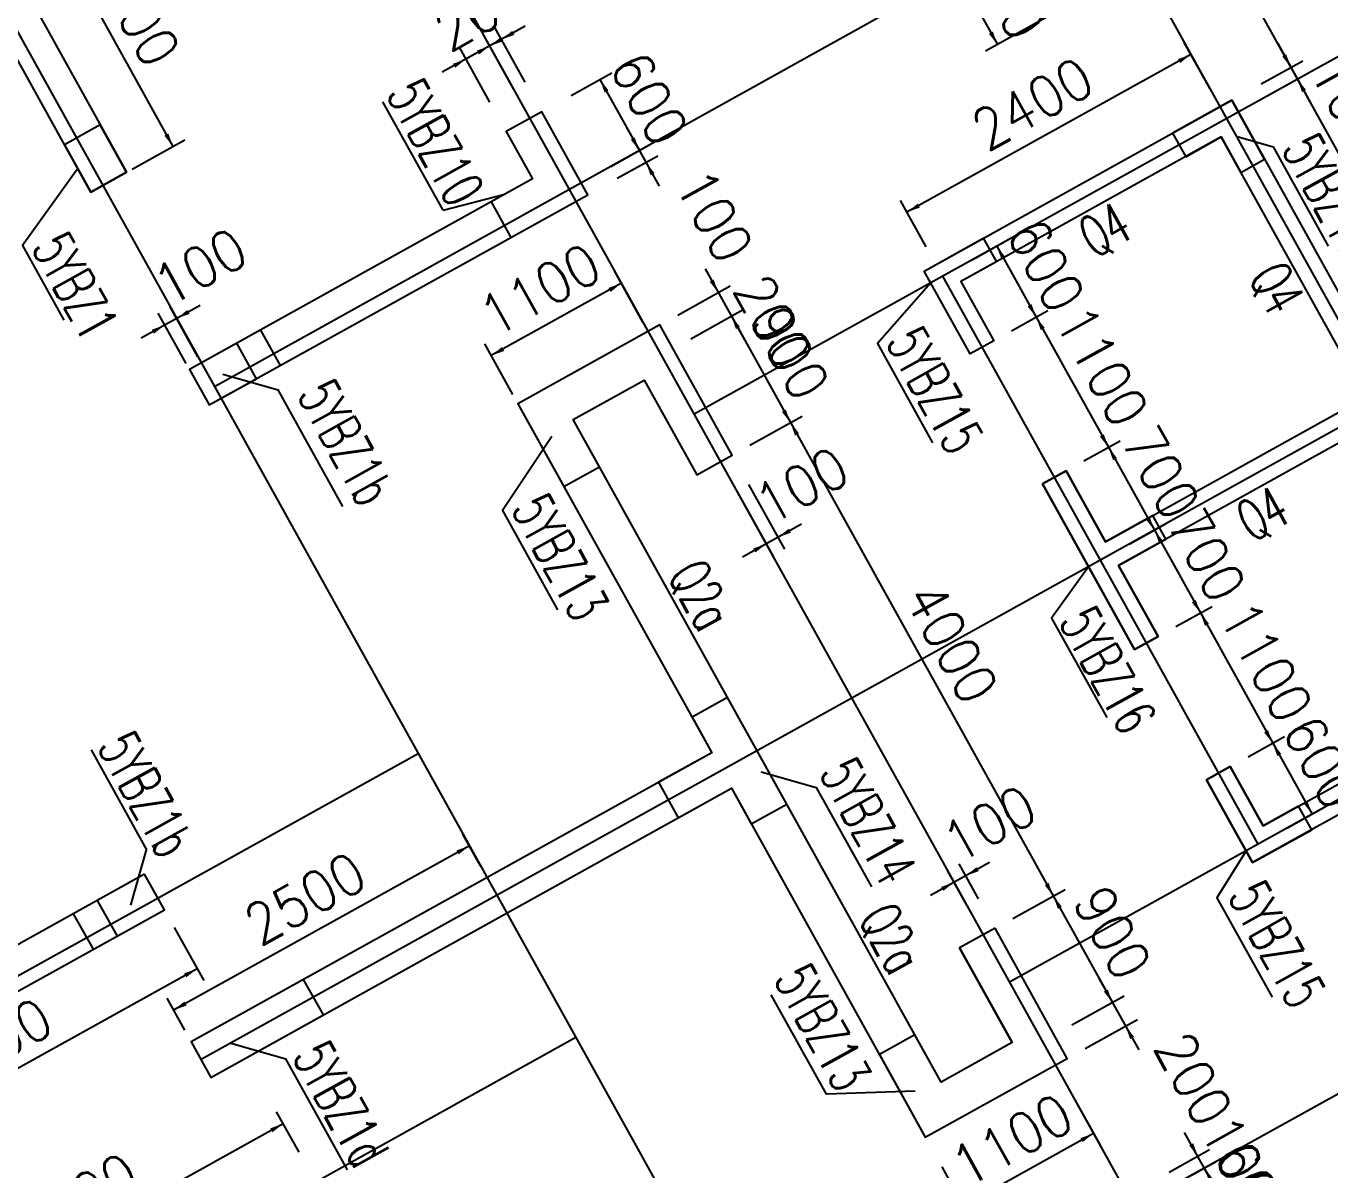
# Model space of a CAD drawing. Extents: x 387171 to 699106, y 11966 to 245688.
# Drawn here: x 500606 to 510241, y 113324 to 121775 of the extents above; entities that cross this region are included whole.
import ezdxf

# ---------------------------------------------------------------- set-up
doc = ezdxf.new("R2010")
doc.units = 0
doc.header["$LTSCALE"] = 100
doc.header["$MEASUREMENT"] = 0
doc.linetypes.add('DASHED', pattern=[19.05, 12.7, -6.35])
for name, color, linetype in [('b边缘构件', 235, 'Continuous'), ('COLU_DASH', 9, 'DASHED'), ('DOTE', 253, 'Continuous'), ('wall-主楼', 2, 'Continuous'), ('Y阴影', 254, 'Continuous'), ('剪力墙身标注', 7, 'Continuous'), ('小尺寸', 4, 'Continuous'), ('边缘构件标注', 1, 'Continuous')]:
    doc.layers.add(name, color=color, linetype=linetype)
doc.styles.get("Standard").update_dxf_attribs({"font": 'standard'})
doc.dimstyles.get("Standard").update_dxf_attribs({"dimtxt": 300, "dimasz": 100, "dimexe": 100, "dimexo": 250, "dimgap": 100, "dimtad": 0, "dimtoh": 1, "dimdec": 0, "dimdsep": 46, "dimcen": 0.09, "dimclrt": 7, "dimadec": 0, "dimazin": 0, "dimtfac": 1, "dimtdec": 4, "dimtofl": 0, "dimtmove": 0, "dimatfit": 3, "dimfxl": 1, "dimtolj": 1, "dimtzin": 0, "dimarcsym": 0})

# ---------------------------------------------------------------- blocks, each defined once
blk = doc.blocks.new('*D1408')
at = {"layer": '小尺寸', "color": 0, "linetype": 'ByBlock', "lineweight": -2}
for p, q in [((507986.1, 122437.3), (507405.6, 122115)), ((507493.1, 122163.5), (507784.4, 121639)), ((508277.4, 121912.7), (507696.9, 121590.4))]:
    blk.add_line(p, q, dxfattribs=at)
for points in [[(507493.1, 122163.5), (507556.2, 122084.2), (507527.1, 122068)], [(507784.4, 121639), (507721.3, 121718.3), (507750.4, 121734.5)]]:
    blk.add_solid(points, dxfattribs=at)
at = {"layer": '小尺寸', "color": 7, "linetype": 'Continuous', "lineweight": -2, "insert": (507857.3, 122022.6), "char_height": 300, "width": 556.667, "attachment_point": 5, "rotation": 299.04537}
blk.add_mtext('600', dxfattribs=at)
blk = doc.blocks.new('*D1601')
at = {"layer": '小尺寸', "color": 0, "linetype": 'ByBlock', "lineweight": -2}
for p, q in [((509855.7, 121645.4), (510098.4, 121208.3)), ((509734.2, 121349.2), (510040.2, 121519.1)), ((509782.8, 121261.7), (510088.7, 121431.7))]:
    blk.add_line(p, q, dxfattribs=at)
for points in [[(509952.8, 121470.5), (509889.7, 121549.9), (509918.8, 121566)], [(510001.3, 121383.1), (510064.4, 121303.8), (510035.3, 121287.6)]]:
    blk.add_solid(points, dxfattribs=at)
at = {"layer": '小尺寸', "color": 7, "linetype": 'Continuous', "lineweight": -2, "insert": (510384.1, 121208.7), "char_height": 300, "width": 476.667, "attachment_point": 5, "rotation": 299.04537}
blk.add_mtext('100', dxfattribs=at)
blk = doc.blocks.new('*D2103')
at = {"layer": '小尺寸', "color": 0, "linetype": 'ByBlock', "lineweight": -2}
for p, q in [((509355.4, 121310.4), (509165.2, 121652.8)), ((509213.8, 121565.4), (507115.6, 120400.2)), ((507257.2, 120145.2), (507067.1, 120487.6))]:
    blk.add_line(p, q, dxfattribs=at)
for points in [[(509213.8, 121565.4), (509134.4, 121502.3), (509118.3, 121531.4)], [(507115.6, 120400.2), (507195, 120463.3), (507211.1, 120434.2)]]:
    blk.add_solid(points, dxfattribs=at)
at = {"layer": '小尺寸', "color": 7, "linetype": 'Continuous', "lineweight": -2, "insert": (508043.3, 121201.3), "char_height": 300, "width": 785, "attachment_point": 5, "rotation": 29.04537}
blk.add_mtext('2400', dxfattribs=at)
blk = doc.blocks.new('*D1832')
at = {"layer": '小尺寸', "color": 0, "linetype": 'ByBlock', "lineweight": -2}
for p, q in [((507597.2, 120048), (507866.5, 120197.6)), ((507779.1, 120149), (508070.4, 119624.5)), ((507888.5, 119523.4), (508157.8, 119673))]:
    blk.add_line(p, q, dxfattribs=at)
for points in [[(507779.1, 120149), (507842.2, 120069.7), (507813.1, 120053.5)], [(508070.4, 119624.5), (508007.3, 119703.8), (508036.4, 119720)]]:
    blk.add_solid(points, dxfattribs=at)
at = {"layer": '小尺寸', "color": 7, "linetype": 'Continuous', "lineweight": -2, "insert": (508143.3, 120008.1), "char_height": 300, "width": 556.667, "attachment_point": 5, "rotation": 299.04537}
blk.add_mtext('600', dxfattribs=at)
blk = doc.blocks.new('*D2597')
at = {"layer": '小尺寸', "color": 0, "linetype": 'ByBlock', "lineweight": -2}
for p, q in [((507888.5, 119523.4), (508157.8, 119673)), ((508070.4, 119624.5), (508604.4, 118662.9)), ((508422.5, 118561.9), (508691.8, 118711.4))]:
    blk.add_line(p, q, dxfattribs=at)
for points in [[(508070.4, 119624.5), (508133.5, 119545.1), (508104.4, 119529)], [(508604.4, 118662.9), (508541.3, 118742.2), (508570.4, 118758.4)]]:
    blk.add_solid(points, dxfattribs=at)
at = {"layer": '小尺寸', "color": 7, "linetype": 'Continuous', "lineweight": -2, "insert": (508556, 119265.1), "char_height": 300, "width": 685, "attachment_point": 5, "rotation": 299.04537}
blk.add_mtext('1100', dxfattribs=at)
blk = doc.blocks.new('*D2349')
at = {"layer": '小尺寸', "color": 0, "linetype": 'ByBlock', "lineweight": -2}
for p, q in [((508422.5, 118561.9), (508691.8, 118711.4)), ((508604.4, 118662.9), (508944.3, 118050.9)), ((508762.4, 117949.8), (509031.7, 118099.4))]:
    blk.add_line(p, q, dxfattribs=at)
for points in [[(508604.4, 118662.9), (508667.5, 118583.5), (508638.4, 118567.4)], [(508944.3, 118050.9), (508881.2, 118130.2), (508910.3, 118146.4)]]:
    blk.add_solid(points, dxfattribs=at)
at = {"layer": '小尺寸', "color": 7, "linetype": 'Continuous', "lineweight": -2, "insert": (508992.9, 118478.2), "char_height": 300, "width": 566.667, "attachment_point": 5, "rotation": 299.04537}
blk.add_mtext('700', dxfattribs=at)
blk = doc.blocks.new('*D3107')
at = {"layer": '小尺寸', "color": 0, "linetype": 'ByBlock', "lineweight": -2}
for p, q in [((508762.4, 117949.8), (509031.7, 118099.4)), ((508944.3, 118050.9), (509284.2, 117438.8)), ((509102.3, 117337.8), (509371.6, 117487.4))]:
    blk.add_line(p, q, dxfattribs=at)
for points in [[(508944.3, 118050.9), (509007.4, 117971.5), (508978.3, 117955.3)], [(509284.2, 117438.8), (509221.1, 117518.2), (509250.2, 117534.3)]]:
    blk.add_solid(points, dxfattribs=at)
at = {"layer": '小尺寸', "color": 7, "linetype": 'Continuous', "lineweight": -2, "insert": (509332.8, 117866.2), "char_height": 300, "width": 566.667, "attachment_point": 5, "rotation": 299.04537}
blk.add_mtext('700', dxfattribs=at)
blk = doc.blocks.new('*D2872')
at = {"layer": '小尺寸', "color": 0, "linetype": 'ByBlock', "lineweight": -2}
for p, q in [((509102.3, 117337.8), (509371.6, 117487.4)), ((509284.2, 117438.8), (509818.2, 116477.2)), ((509636.3, 116376.2), (509905.6, 116525.8))]:
    blk.add_line(p, q, dxfattribs=at)
for points in [[(509284.2, 117438.8), (509347.3, 117359.5), (509318.2, 117343.3)], [(509818.2, 116477.2), (509755.1, 116556.6), (509784.2, 116572.7)]]:
    blk.add_solid(points, dxfattribs=at)
at = {"layer": '小尺寸', "color": 7, "linetype": 'Continuous', "lineweight": -2, "insert": (509769.8, 117079.4), "char_height": 300, "width": 685, "attachment_point": 5, "rotation": 299.04537}
blk.add_mtext('1100', dxfattribs=at)
blk = doc.blocks.new('*D3036')
at = {"layer": '小尺寸', "color": 0, "linetype": 'ByBlock', "lineweight": -2}
for p, q in [((509636.3, 116376.2), (509905.6, 116525.8)), ((509818.2, 116477.2), (510109.5, 115952.7)), ((509927.6, 115851.6), (510196.9, 116001.2))]:
    blk.add_line(p, q, dxfattribs=at)
for points in [[(509818.2, 116477.2), (509881.3, 116397.9), (509852.2, 116381.7)], [(510109.5, 115952.7), (510046.4, 116032), (510075.5, 116048.2)]]:
    blk.add_solid(points, dxfattribs=at)
at = {"layer": '小尺寸', "color": 7, "linetype": 'Continuous', "lineweight": -2, "insert": (510182.4, 116336.3), "char_height": 300, "width": 556.667, "attachment_point": 5, "rotation": 299.04537}
blk.add_mtext('600', dxfattribs=at)
blk = doc.blocks.new('*D2365')
at = {"layer": '小尺寸', "color": 0, "linetype": 'ByBlock', "lineweight": -2}
for p, q in [((500371.2, 122555.1), (500759.3, 122770.6)), ((500671.8, 122722), (501691.4, 120886.1)), ((501390.8, 120719.2), (501778.8, 120934.7))]:
    blk.add_line(p, q, dxfattribs=at)
for points in [[(500671.8, 122722), (500734.9, 122642.7), (500705.8, 122626.5)], [(501691.4, 120886.1), (501628.3, 120965.5), (501657.4, 120981.6)]]:
    blk.add_solid(points, dxfattribs=at)
at = {"layer": '小尺寸', "color": 7, "linetype": 'Continuous', "lineweight": -2, "insert": (501400.2, 121925.4), "char_height": 300, "width": 775, "attachment_point": 5, "rotation": 299.04537}
blk.add_mtext('2100', dxfattribs=at)
blk = doc.blocks.new('*D4414')
at = {"layer": '小尺寸', "color": 0, "linetype": 'ByBlock', "lineweight": -2}
for p, q in [((504634.9, 121262.7), (504934.2, 121428.9)), ((504846.8, 121380.4), (505138.2, 120855.7)), ((504926.2, 120738), (505225.6, 120904.3))]:
    blk.add_line(p, q, dxfattribs=at)
for points in [[(504846.8, 121380.4), (504909.9, 121301), (504880.8, 121284.9)], [(505138.2, 120855.7), (505075.1, 120935.1), (505104.2, 120951.2)]]:
    blk.add_solid(points, dxfattribs=at)
at = {"layer": '小尺寸', "color": 7, "linetype": 'Continuous', "lineweight": -2, "insert": (505211, 121239.4), "char_height": 300, "width": 556.667, "attachment_point": 5, "rotation": 299.04537}
blk.add_mtext('600', dxfattribs=at)
blk = doc.blocks.new('*D662')
at = {"layer": '小尺寸', "color": 0, "linetype": 'ByBlock', "lineweight": -2}
for p, q in [((505041.1, 121030.6), (505283.8, 120593.4)), ((504926.2, 120738), (505225.6, 120904.3)), ((504974.8, 120650.6), (505274.1, 120816.8))]:
    blk.add_line(p, q, dxfattribs=at)
for points in [[(505138.2, 120855.7), (505075.1, 120935.1), (505104.2, 120951.2)], [(505186.7, 120768.3), (505249.8, 120688.9), (505220.7, 120672.8)]]:
    blk.add_solid(points, dxfattribs=at)
at = {"layer": '小尺寸', "color": 7, "linetype": 'Continuous', "lineweight": -2, "insert": (505691.8, 120373.6), "char_height": 300, "width": 476.667, "attachment_point": 5, "rotation": 299.04537}
blk.add_mtext('100', dxfattribs=at)
blk = doc.blocks.new('*D839')
at = {"layer": '小尺寸', "color": 0, "linetype": 'ByBlock', "lineweight": -2}
for p, q in [((504294, 121773.6), (503856.8, 121530.8)), ((504207.5, 121311.3), (503983.1, 121715.3)), ((504294.9, 121359.9), (504070.6, 121763.9))]:
    blk.add_line(p, q, dxfattribs=at)
for points in [[(504119.1, 121676.5), (504198.5, 121739.6), (504214.6, 121710.5)], [(504031.7, 121627.9), (503952.4, 121564.8), (503936.2, 121593.9)]]:
    blk.add_solid(points, dxfattribs=at)
at = {"layer": '小尺寸', "color": 7, "linetype": 'Continuous', "lineweight": -2, "insert": (504513.8, 122181.6), "char_height": 300, "width": 476.667, "attachment_point": 5, "rotation": 29.04537}
blk.add_mtext('100', dxfattribs=at)
blk = doc.blocks.new('*D597')
at = {"layer": '小尺寸', "color": 0, "linetype": 'ByBlock', "lineweight": -2}
for p, q in [((504206.5, 121725), (503682, 121433.7)), ((504207.5, 121311.3), (503983.1, 121715.3)), ((504032.7, 121214.2), (503808.3, 121618.2))]:
    blk.add_line(p, q, dxfattribs=at)
for points in [[(504031.7, 121627.9), (504111, 121691), (504127.2, 121661.9)], [(503856.8, 121530.8), (503777.5, 121467.7), (503761.3, 121496.8)]]:
    blk.add_solid(points, dxfattribs=at)
at = {"layer": '小尺寸', "color": 7, "linetype": 'Continuous', "lineweight": -2, "insert": (503967.4, 121878.2), "char_height": 300, "width": 566.667, "attachment_point": 5, "rotation": 29.04537}
blk.add_mtext('200', dxfattribs=at)
blk = doc.blocks.new('*D1356')
at = {"layer": '小尺寸', "color": 0, "linetype": 'ByBlock', "lineweight": -2}
for p, q in [((501893.1, 119711.6), (501456, 119468.9)), ((501876.2, 119330.2), (501669.7, 119702)), ((501788.8, 119281.6), (501582.3, 119653.4))]:
    blk.add_line(p, q, dxfattribs=at)
for points in [[(501718.2, 119614.5), (501797.6, 119677.6), (501813.7, 119648.5)], [(501630.8, 119566), (501551.5, 119502.9), (501535.3, 119532)]]:
    blk.add_solid(points, dxfattribs=at)
at = {"layer": '小尺寸', "color": 7, "linetype": 'Continuous', "lineweight": -2, "insert": (501892.6, 119997.4), "char_height": 300, "width": 476.667, "attachment_point": 5, "rotation": 29.04537}
blk.add_mtext('100', dxfattribs=at)
blk = doc.blocks.new('*D1096')
at = {"layer": '小尺寸', "color": 0, "linetype": 'ByBlock', "lineweight": -2}
for p, q in [((505623.7, 119981.5), (505915, 119456.9)), ((505421.4, 119640.4), (505808.2, 119855.2)), ((505518.5, 119465.5), (505905.3, 119680.3))]:
    blk.add_line(p, q, dxfattribs=at)
for points in [[(505720.8, 119806.6), (505657.7, 119886), (505686.8, 119902.1)], [(505817.9, 119631.8), (505881, 119552.4), (505851.9, 119536.3)]]:
    blk.add_solid(points, dxfattribs=at)
at = {"layer": '小尺寸', "color": 7, "linetype": 'Continuous', "lineweight": -2, "insert": (506124.5, 119594.6), "char_height": 300, "width": 566.667, "attachment_point": 5, "rotation": 299.04537}
blk.add_mtext('200', dxfattribs=at)
blk = doc.blocks.new('*D1875')
at = {"layer": '小尺寸', "color": 0, "linetype": 'ByBlock', "lineweight": -2}
for p, q in [((505518.5, 119465.5), (505905.3, 119680.3)), ((505817.9, 119631.8), (506254.8, 118845)), ((505955.5, 118678.7), (506342.2, 118893.5))]:
    blk.add_line(p, q, dxfattribs=at)
for points in [[(505817.9, 119631.8), (505881, 119552.4), (505851.9, 119536.3)], [(506254.8, 118845), (506191.7, 118924.3), (506220.8, 118940.5)]]:
    blk.add_solid(points, dxfattribs=at)
at = {"layer": '小尺寸', "color": 7, "linetype": 'Continuous', "lineweight": -2, "insert": (506254.9, 119359.8), "char_height": 300, "width": 556.667, "attachment_point": 5, "rotation": 299.04537}
blk.add_mtext('900', dxfattribs=at)
blk = doc.blocks.new('*D1617')
at = {"layer": '小尺寸', "color": 0, "linetype": 'ByBlock', "lineweight": -2}
for p, q in [((505955.5, 118678.7), (506342.2, 118893.5)), ((506254.8, 118845), (508196.8, 115348)), ((507897.5, 115181.8), (508284.2, 115396.6))]:
    blk.add_line(p, q, dxfattribs=at)
for points in [[(506254.8, 118845), (506317.9, 118765.6), (506288.8, 118749.5)], [(508196.8, 115348), (508133.7, 115427.4), (508162.8, 115443.5)]]:
    blk.add_solid(points, dxfattribs=at)
at = {"layer": '小尺寸', "color": 7, "linetype": 'Continuous', "lineweight": -2, "insert": (507444.4, 117217.9), "char_height": 300, "width": 790, "attachment_point": 5, "rotation": 299.04537}
blk.add_mtext('4000', dxfattribs=at)
blk = doc.blocks.new('*D2369')
at = {"layer": '小尺寸', "color": 0, "linetype": 'ByBlock', "lineweight": -2}
for p, q in [((507897.5, 115181.8), (508284.2, 115396.6)), ((508196.8, 115348), (508633.8, 114561.2)), ((508334.4, 114395), (508721.2, 114609.8))]:
    blk.add_line(p, q, dxfattribs=at)
for points in [[(508196.8, 115348), (508259.9, 115268.7), (508230.8, 115252.5)], [(508633.8, 114561.2), (508570.7, 114640.6), (508599.8, 114656.7)]]:
    blk.add_solid(points, dxfattribs=at)
at = {"layer": '小尺寸', "color": 7, "linetype": 'Continuous', "lineweight": -2, "insert": (508633.9, 115076), "char_height": 300, "width": 556.667, "attachment_point": 5, "rotation": 299.04537}
blk.add_mtext('900', dxfattribs=at)
blk = doc.blocks.new('*D2119')
at = {"layer": '小尺寸', "color": 0, "linetype": 'ByBlock', "lineweight": -2}
for p, q in [((508536.7, 114736.1), (508828, 114211.5)), ((508334.4, 114395), (508721.2, 114609.8)), ((508431.5, 114220.1), (508818.3, 114434.9))]:
    blk.add_line(p, q, dxfattribs=at)
for points in [[(508633.8, 114561.2), (508570.7, 114640.6), (508599.8, 114656.7)], [(508730.9, 114386.4), (508794, 114307), (508764.9, 114290.9)]]:
    blk.add_solid(points, dxfattribs=at)
at = {"layer": '小尺寸', "color": 7, "linetype": 'Continuous', "lineweight": -2, "insert": (509233.6, 113996.1), "char_height": 300, "width": 566.667, "attachment_point": 5, "rotation": 299.04537}
blk.add_mtext('200', dxfattribs=at)
blk = doc.blocks.new('*D2302')
at = {"layer": '小尺寸', "color": 0, "linetype": 'ByBlock', "lineweight": -2}
for p, q in [((505858.3, 118338.8), (506123.4, 117861.5)), ((505945.7, 118387.4), (506210.8, 117910.1)), ((506337.1, 118094.6), (505900, 117851.8))]:
    blk.add_line(p, q, dxfattribs=at)
for points in [[(506162.2, 117997.5), (506241.6, 118060.6), (506257.7, 118031.5)], [(506074.8, 117948.9), (505995.5, 117885.8), (505979.3, 117914.9)]]:
    blk.add_solid(points, dxfattribs=at)
at = {"layer": '小尺寸', "color": 7, "linetype": 'Continuous', "lineweight": -2, "insert": (506336.6, 118380.3), "char_height": 300, "width": 476.667, "attachment_point": 5, "rotation": 29.04537}
blk.add_mtext('100', dxfattribs=at)
blk = doc.blocks.new('*D3209')
at = {"layer": '小尺寸', "color": 0, "linetype": 'ByBlock', "lineweight": -2}
for p, q in [((507725.7, 115594.1), (507288.6, 115351.4)), ((507557.5, 115279), (507414.9, 115535.9)), ((507645, 115327.5), (507502.3, 115584.4))]:
    blk.add_line(p, q, dxfattribs=at)
for points in [[(507550.9, 115497), (507630.2, 115560.1), (507646.4, 115531)], [(507463.4, 115448.5), (507384.1, 115385.3), (507367.9, 115414.5)]]:
    blk.add_solid(points, dxfattribs=at)
at = {"layer": '小尺寸', "color": 7, "linetype": 'Continuous', "lineweight": -2, "insert": (507725.3, 115879.8), "char_height": 300, "width": 476.667, "attachment_point": 5, "rotation": 29.04537}
blk.add_mtext('100', dxfattribs=at)
blk = doc.blocks.new('*D2823')
at = {"layer": '小尺寸', "color": 0, "linetype": 'ByBlock', "lineweight": -2}
for p, q in [((501700.7, 115114.8), (501918.5, 114722.6)), ((501869.9, 114810), (499072.4, 113256.4)), ((498903.1, 113561.2), (499120.9, 113169))]:
    blk.add_line(p, q, dxfattribs=at)
for points in [[(501869.9, 114810), (501790.6, 114746.9), (501774.4, 114776)], [(499072.4, 113256.4), (499151.7, 113319.5), (499167.9, 113290.4)]]:
    blk.add_solid(points, dxfattribs=at)
at = {"layer": '小尺寸', "color": 7, "linetype": 'Continuous', "lineweight": -2, "insert": (500349.8, 114251.7), "char_height": 300, "width": 780, "attachment_point": 5, "rotation": 29.04537}
blk.add_mtext('3200', dxfattribs=at)
blk = doc.blocks.new('*D3309')
at = {"layer": '小尺寸', "color": 0, "linetype": 'ByBlock', "lineweight": -2}
for p, q in [((502623.1, 113453.8), (502457.4, 113752.2)), ((502505.9, 113664.8), (499708.4, 112111.2)), ((499825.6, 111900.1), (499659.8, 112198.6))]:
    blk.add_line(p, q, dxfattribs=at)
for points in [[(502505.9, 113664.8), (502426.6, 113601.7), (502410.4, 113630.8)], [(499708.4, 112111.2), (499787.7, 112174.3), (499803.9, 112145.2)]]:
    blk.add_solid(points, dxfattribs=at)
at = {"layer": '小尺寸', "color": 7, "linetype": 'Continuous', "lineweight": -2, "insert": (500985.8, 113106.6), "char_height": 300, "width": 780, "attachment_point": 5, "rotation": 29.04537}
blk.add_mtext('3200', dxfattribs=at)
blk = doc.blocks.new('*D3545')
at = {"layer": '小尺寸', "color": 0, "linetype": 'ByBlock', "lineweight": -2}
for p, q in [((509101.6, 113219.6), (509400.9, 113385.8)), ((509604.9, 112812.6), (509313.5, 113337.3)), ((509392.9, 112694.9), (509692.3, 112861.2))]:
    blk.add_line(p, q, dxfattribs=at)
for points in [[(509313.5, 113337.3), (509376.6, 113257.9), (509347.5, 113241.8)], [(509604.9, 112812.6), (509541.7, 112892), (509570.9, 112908.1)]]:
    blk.add_solid(points, dxfattribs=at)
at = {"layer": '小尺寸', "color": 7, "linetype": 'Continuous', "lineweight": -2, "insert": (509677.7, 113196.3), "char_height": 300, "width": 556.667, "attachment_point": 5, "rotation": 299.04537}
blk.add_mtext('600', dxfattribs=at)
blk = doc.blocks.new('*D3287')
at = {"layer": '小尺寸', "color": 0, "linetype": 'ByBlock', "lineweight": -2}
for p, q in [((509410.6, 113162.4), (509167.8, 113599.6)), ((509053, 113307), (509352.4, 113473.3)), ((509101.6, 113219.6), (509400.9, 113385.8))]:
    blk.add_line(p, q, dxfattribs=at)
for points in [[(509264.9, 113424.7), (509201.8, 113504.1), (509230.9, 113520.2)], [(509313.5, 113337.3), (509376.6, 113257.9), (509347.5, 113241.8)]]:
    blk.add_solid(points, dxfattribs=at)
at = {"layer": '小尺寸', "color": 7, "linetype": 'Continuous', "lineweight": -2, "insert": (509574, 113383.1), "char_height": 300, "width": 476.667, "attachment_point": 5, "rotation": 299.04537}
blk.add_mtext('100', dxfattribs=at)
blk = doc.blocks.new('*D1237')
at = {"layer": '小尺寸', "color": 0, "linetype": 'ByBlock', "lineweight": -2}
for p, q in [((503963.8, 115570.9), (503833.6, 115805.4)), ((503882.2, 115718), (501696.6, 114504.2)), ((501778.2, 114357.2), (501648, 114591.6))]:
    blk.add_line(p, q, dxfattribs=at)
for points in [[(503882.2, 115718), (503802.8, 115654.9), (503786.7, 115684)], [(501696.6, 114504.2), (501775.9, 114567.3), (501792.1, 114538.2)]]:
    blk.add_solid(points, dxfattribs=at)
at = {"layer": '小尺寸', "color": 7, "linetype": 'Continuous', "lineweight": -2, "insert": (502668, 115329.7), "char_height": 300, "width": 780, "attachment_point": 5, "rotation": 29.04537}
blk.add_mtext('2500', dxfattribs=at)
blk = doc.blocks.new('*D2777')
at = {"layer": '小尺寸', "color": 0, "linetype": 'ByBlock', "lineweight": -2}
for p, q in [((508334.3, 113880.2), (508542.5, 113505.4)), ((508493.9, 113592.8), (507532.3, 113058.8)), ((507372.7, 113346.1), (507580.8, 112971.3))]:
    blk.add_line(p, q, dxfattribs=at)
for points in [[(508493.9, 113592.8), (508414.6, 113529.7), (508398.4, 113558.8)], [(507532.3, 113058.8), (507611.6, 113121.9), (507627.8, 113092.7)]]:
    blk.add_solid(points, dxfattribs=at)
at = {"layer": '小尺寸', "color": 7, "linetype": 'Continuous', "lineweight": -2, "insert": (507891.7, 113544.3), "char_height": 300, "width": 685, "attachment_point": 5, "rotation": 29.04537}
blk.add_mtext('1100', dxfattribs=at)
blk = doc.blocks.new('*D2964')
at = {"layer": '小尺寸', "color": 0, "linetype": 'ByBlock', "lineweight": -2}
for p, q in [((505164.9, 119587.3), (504956.8, 119962.1)), ((505005.3, 119874.7), (504043.7, 119340.7)), ((504203.3, 119053.3), (503995.1, 119428.1))]:
    blk.add_line(p, q, dxfattribs=at)
for points in [[(505005.3, 119874.7), (504926, 119811.6), (504909.8, 119840.7)], [(504043.7, 119340.7), (504123, 119403.8), (504139.2, 119374.6)]]:
    blk.add_solid(points, dxfattribs=at)
at = {"layer": '小尺寸', "color": 7, "linetype": 'Continuous', "lineweight": -2, "insert": (504403.1, 119826.2), "char_height": 300, "width": 685, "attachment_point": 5, "rotation": 29.04537}
blk.add_mtext('1100', dxfattribs=at)

msp = doc.modelspace()

# ---------------------------------------------------------------- hatches: boundary and pattern name
at = {"layer": 'Y阴影'}
h = msp.add_hatch(dxfattribs=at)
h.set_pattern_fill('ANSI31', color=256, scale=25, angle=-60.95463, style=0)
h.set_pattern_definition([])
h.paths.add_polyline_path([(509515.7, 121227.8), (509078.5, 120985), (509175.6, 120810.2), (509437.9, 120955.8), (509583.6, 120693.6), (509758.4, 120790.7)], flags=0)
h = msp.add_hatch(dxfattribs=at)
h.set_pattern_fill('ANSI31', color=256, scale=25, angle=-60.95463, style=0)
h.set_pattern_definition([])
h.paths.add_polyline_path([(504416.3, 121141.3), (504154, 120995.7), (504348.3, 120645.8), (504042.3, 120475.9), (504188, 120213.6), (504756.2, 120529.2)], flags=0)
h = msp.add_hatch(dxfattribs=at)
h.set_pattern_fill('ANSI31', color=256, scale=25, angle=-60.95463, style=0)
h.set_pattern_definition([])
h.paths.add_polyline_path([(501152.8, 121044.6), (500890.6, 120898.9), (501084.8, 120549.2), (501347, 120694.9)], flags=0)
h = msp.add_hatch(dxfattribs=at)
h.set_pattern_fill('ANSI31', color=256, scale=25, angle=-60.95463, style=0)
h.set_pattern_definition([])
h.paths.add_polyline_path([(507242.6, 119965.5), (507679.8, 120208.2), (507776.9, 120033.4), (507514.6, 119887.7), (507757.3, 119450.6), (507582.5, 119353.5)], flags=0)
h = msp.add_hatch(dxfattribs=at)
h.set_pattern_fill('ANSI31', color=256, scale=25, angle=-60.95463, style=0)
h.set_pattern_definition([])
h.paths.add_polyline_path([(505290.3, 119567.6), (504241.2, 118985), (504581.1, 118373), (504843.3, 118518.6), (504649.1, 118868.3), (505173.7, 119159.6), (505562.1, 118460.3), (505824.3, 118605.9)], flags=0)
h = msp.add_hatch(dxfattribs=at)
h.set_pattern_fill('ANSI31', color=256, scale=25, angle=-60.95463, style=0)
h.set_pattern_definition([])
h.paths.add_polyline_path([(502162.7, 119432.1), (501813, 119237.9), (501958.7, 118975.6), (502308.4, 119169.8)], flags=0)
h = msp.add_hatch(dxfattribs=at)
h.set_pattern_fill('ANSI31', color=256, scale=25, angle=-60.95463, style=0)
h.set_pattern_definition([])
h.paths.add_polyline_path([(508932.4, 118158.6), (508582.7, 117964.4), (508291.4, 118489), (508116.5, 118391.9), (508796.3, 117167.9), (508971.1, 117265), (508679.8, 117789.6), (509029.5, 117983.8)], flags=0)
h = msp.add_hatch(dxfattribs=at)
h.set_pattern_fill('ANSI31', color=256, scale=25, angle=-60.95463, style=0)
h.set_pattern_definition([])
h.paths.add_polyline_path([(505790.1, 116813.9), (505527.8, 116668.2), (505673.4, 116406), (505280, 116187.5), (505425.7, 115925.2), (505819.1, 116143.7), (505964.7, 115881.4), (506227, 116027.1)], flags=0)
h = msp.add_hatch(dxfattribs=at)
h.set_pattern_fill('ANSI31', color=256, scale=25, angle=-60.95463, style=0)
h.set_pattern_definition([])
h.paths.add_polyline_path([(509670.1, 115594.3), (510107.3, 115837.1), (510010.2, 116011.9), (509747.9, 115866.3), (509505.1, 116303.4), (509330.3, 116206.3)], flags=0)
h = msp.add_hatch(dxfattribs=at)
h.set_pattern_fill('ANSI31', color=256, scale=25, angle=-60.95463, style=0)
h.set_pattern_definition([])
h.paths.add_polyline_path([(501482.2, 115508.2), (501132.5, 115314), (501278.1, 115051.7), (501627.8, 115245.9)], flags=0)
h = msp.add_hatch(dxfattribs=at)
h.set_pattern_fill('ANSI31', color=256, scale=25, angle=-60.95463, style=0)
h.set_pattern_definition([])
h.paths.add_polyline_path([(507766.4, 115109), (507504.1, 114963.3), (507892.5, 114263.9), (507367.9, 113972.6), (507173.7, 114322.3), (506911.5, 114176.7), (507251.3, 113564.7), (508300.4, 114147.3)], flags=0)
h = msp.add_hatch(dxfattribs=at)
h.set_pattern_fill('ANSI31', color=256, scale=25, angle=-60.95463, style=0)
h.set_pattern_definition([])
h.paths.add_polyline_path([(502657.3, 114731), (501826.8, 114269.8), (501972.4, 114007.5), (502803, 114468.7)], flags=0)

# ---------------------------------------------------------------- linework, layer by layer
at = {"layer": 'b边缘构件'}
for points in [[(509515.7, 121227.8), (509078.5, 120985), (509175.6, 120810.2), (509437.9, 120955.8), (509583.6, 120693.6), (509758.4, 120790.7), (509515.7, 121227.8)], [(504416.3, 121141.3), (504154, 120995.7), (504348.3, 120645.8), (504042.3, 120475.9), (504188, 120213.6), (504756.2, 120529.2), (504416.3, 121141.3)], [(501152.8, 121044.6), (500890.6, 120898.9), (501084.8, 120549.2), (501347, 120694.9), (501152.8, 121044.6)], [(507242.6, 119965.5), (507679.8, 120208.2), (507776.9, 120033.4), (507514.6, 119887.7), (507757.3, 119450.6), (507582.5, 119353.5), (507242.6, 119965.5)], [(505290.3, 119567.6), (504241.2, 118985), (504581.1, 118373), (504843.3, 118518.6), (504649.1, 118868.3), (505173.7, 119159.6), (505562.1, 118460.3), (505824.3, 118605.9), (505290.3, 119567.6)], [(502162.7, 119432.1), (501813, 119237.9), (501958.7, 118975.6), (502308.4, 119169.8), (502162.7, 119432.1)], [(505790.1, 116813.9), (505527.8, 116668.2), (505673.4, 116406), (505280, 116187.5), (505425.7, 115925.2), (505819.1, 116143.7), (505964.7, 115881.4), (506227, 116027.1), (505790.1, 116813.9)], [(509670.1, 115594.3), (510107.3, 115837.1), (510010.2, 116011.9), (509747.9, 115866.3), (509505.1, 116303.4), (509330.3, 116206.3), (509670.1, 115594.3)], [(501482.2, 115508.2), (501132.5, 115314), (501278.1, 115051.7), (501627.8, 115245.9), (501482.2, 115508.2)], [(507766.4, 115109), (507504.1, 114963.3), (507892.5, 114263.9), (507367.9, 113972.6), (507173.7, 114322.3), (506911.5, 114176.7), (507251.3, 113564.7), (508300.4, 114147.3), (507766.4, 115109)], [(502657.3, 114731), (501826.8, 114269.8), (501972.4, 114007.5), (502803, 114468.7), (502657.3, 114731)]]:
    msp.add_lwpolyline(points, dxfattribs=at)
msp.add_lwpolyline([(508932.4, 118158.6), (508582.7, 117964.4), (508291.4, 118489), (508116.5, 118391.9), (508796.3, 117167.9), (508971.1, 117265), (508679.8, 117789.6), (509029.5, 117983.8)], close=True, dxfattribs=at)
at = {"layer": 'COLU_DASH'}
for p, q in [((502337.6, 119529.2), (502483.2, 119266.9)), ((501103.3, 114954.6), (500957.6, 115216.9))]:
    msp.add_line(p, q, dxfattribs=at)
at = {"layer": 'DOTE'}
for p, q in [((500611.4, 138291.3), (517042.2, 108704.7)), ((493535, 134350), (508021.3, 108264.7)), ((505982.4, 127384), (520761.7, 100771.3)), ((517513.3, 125554.9), (505542.7, 118907.1)), ((502049.7, 125196.8), (516832.5, 98577.7)), ((518678.5, 123456.7), (501899.6, 114138.6)), ((508553.3, 122754.6), (501998.8, 119109.3)), ((519843.8, 121358.5), (507873.1, 114710.7)), ((507378.6, 119926.6), (509709, 115730.3)), ((494077.3, 111167.2), (503502.6, 116401.5)), ((512730.6, 115232.7), (506171.6, 111595.5)), ((495242.5, 109069), (504667.8, 114303.3))]:
    msp.add_line(p, q, dxfattribs=at)
at = {"layer": 'wall-主楼'}
msp.add_line((507892.5, 114263.9), (507504.1, 114963.3), dxfattribs=at)
for points in [[(500162.3, 122210.3), (495354, 119540), (495451.1, 119365.2), (495276.3, 119268.1), (495446.2, 118962.1), (495183.9, 118816.4), (494771.3, 119559.5), (500278.9, 122618.2), (501347, 120694.9), (501084.8, 120549.2)], [(507757.3, 119450.6), (507582.5, 119353.5), (507242.6, 119965.5), (509515.7, 121227.8), (511943.1, 116856.6), (509670.2, 115594.3), (509330.3, 116206.3), (509505.1, 116303.4), (509747.9, 115866.3), (511671.2, 116934.4), (510603.1, 118857.7), (508679.8, 117789.6), (508971.1, 117265), (508796.2, 117167.9), (508116.5, 118391.9), (508291.4, 118489), (508582.7, 117964.4), (510506, 119032.5), (509437.9, 120955.8), (507514.6, 119887.7)], [(504756.2, 120529.2), (504416.4, 121141.2), (504154.1, 120995.5), (504348.3, 120645.8), (501813, 119237.9), (501958.7, 118975.6)], [(507766.3, 115109), (507504.1, 114963.3), (507892.5, 114263.9), (507367.9, 113972.6), (504649.1, 118868.3), (505173.7, 119159.6), (505562.1, 118460.3), (505824.3, 118605.9), (505290.3, 119567.6), (504241.2, 118985), (505673.4, 116406), (501826.8, 114269.8), (501972.4, 114007.5), (505819.1, 116143.7), (507251.3, 113564.7), (508300.4, 114147.3)], [(501482.2, 115508.2), (498859.5, 114051.7), (498495.4, 114707.4), (498233.1, 114561.7), (498742.9, 113643.8), (501627.8, 115245.9)]]:
    msp.add_lwpolyline(points, close=True, dxfattribs=at)
at = {"layer": '边缘构件标注', "color": 200}
for p, q in [((503687.3, 120415.3), (503243.4, 121214.6)), ((503687.3, 120415.3), (504144.8, 120532.8)), ((502060.7, 119203.9), (502468.6, 119087.2)), ((502947.5, 118225), (502468.6, 119087.2)), ((501086.1, 116427.4), (501496.8, 115687.9)), ((501380.2, 115280), (501496.8, 115687.9)), ((502118.2, 114260), (502526.1, 114143.4)), ((502980.9, 113324.4), (502526.1, 114143.4))]:
    msp.add_line(p, q, dxfattribs=at)
for points in [[(509549.6, 120960.7), (509821.6, 120882.9), (510229.4, 120148.6)], [(500987.7, 120724.1), (500579.2, 120154.1), (500885.1, 119603.3)], [(507291.2, 119878.1), (506897.6, 119430.7), (507305.4, 118696.4)], [(504490.4, 118742.3), (504125.7, 118196.6), (504533.5, 117462.2)], [(508456.4, 117779.9), (508183.8, 117399.8), (508591.7, 116665.4)], [(506037.6, 116265.1), (506445.6, 116148.5), (506853.4, 115414.1)], [(509621.6, 115681.7), (509406.6, 115333.6), (509814.5, 114599.2)], [(507177, 113904.5), (506521, 113883.4), (506113.2, 114617.7)]]:
    msp.add_lwpolyline(points, dxfattribs=at)

# ---------------------------------------------------------------- texts
at = {"layer": '剪力墙身标注', "width": 0.7}
for s, rotation, p in [('Q4', 29.04537, (508499.3, 120054.3)), ('Q4', 299.04537, (509635, 119917.1)), ('Q4', 29.04537, (509664.4, 117956.1)), ('Q2a', 299.04537, (505341.9, 117717.3)), ('Q2a', 299.04537, (506751, 115180.8))]:
    msp.add_text(s, height=300, rotation=rotation, dxfattribs=at).set_placement(p)
at = {"layer": '边缘构件标注', "color": 200, "width": 0.7}
for s, p in [('5YBZ10', (503263.3, 121271.7)), ('5YBZ17', (509879.5, 120866.4)), ('5YBZ1', (500640.6, 120136.6)), ('5YBZ15', (506954.4, 119438.9)), ('5YBZ1b', (502604.6, 119048.4)), ('5YBZ13', (504185.9, 118205.4)), ('5YBZ16', (508232.5, 117372.2)), ('5YBZ1b', (501126.8, 116449.2)), ('5YBZ14', (506461.8, 116254.6)), ('5YBZ15', (509482.1, 115345.6)), ('5YBZ13', (506126.3, 114730.6)), ('5YBZ1d', (502568.9, 114160.3))]:
    msp.add_text(s, height=300, rotation=299.04537, dxfattribs=at).set_placement(p)

# ---------------------------------------------------------------- dimensions: what is measured, and where the dimension line sits
at = {"layer": '小尺寸'}
for base, p1, p2, angle, picture, middle in [((501691.4, 120886.1), (500152.6, 122433.7), (501172.2, 120597.8), 299.04537, '*D2365', (501400.2, 121925.4)), ((504031.7, 121627.9), (504416.3, 121141.3), (504328.9, 121092.8), 29.04537, '*D839', (504174.3, 121993.1)), ((507784.4, 121639), (508204.6, 122558.7), (508495.9, 122034.1), 299.04537, '*D1408', (507857.3, 122022.6)), ((503856.8, 121530.8), (504328.9, 121092.8), (504154, 120995.7), 29.04537, '*D597', (503544.8, 121643.5)), ((507115.6, 120400.2), (509476.8, 121091.8), (507378.6, 119926.6), 29.04537, '*D2103', (508043.3, 121201.3)), ((510001.3, 121383.1), (509515.7, 121227.8), (509564.2, 121140.4), 299.04537, '*D1601', (510195.6, 121548.2)), ((505138.2, 120855.7), (504416.3, 121141.3), (504707.7, 120616.6), 299.04537, '*D4414', (505211, 121239.4)), ((505186.7, 120768.3), (504707.7, 120616.6), (504756.2, 120529.2), 299.04537, '*D662', (505503.3, 120713.1)), ((508070.4, 119624.5), (507378.6, 119926.6), (507669.9, 119402.1), 299.04537, '*D1832', (508143.3, 120008.1)), ((501630.8, 119566), (501997.6, 119111.6), (501910.1, 119063), 29.04537, '*D1356', (501553.2, 119808.8)), ((504043.7, 119340.7), (505286.3, 119368.8), (504324.6, 118834.7), 29.04537, '*D2964', (504403.1, 119826.2)), ((505817.9, 119631.8), (505202.9, 119519), (505300, 119344.2), 299.04537, '*D1096', (505889.8, 120017.1)), ((506254.8, 118845), (505300, 119344.2), (505736.9, 118557.4), 299.04537, '*D1875', (506254.9, 119359.8)), ((508604.4, 118662.9), (507669.9, 119402.1), (508203.9, 118440.5), 299.04537, '*D2597', (508556, 119265.1)), ((508196.8, 115348), (505736.9, 118557.4), (507678.9, 115060.4), 299.04537, '*D1617', (507444.4, 117217.9)), ((508944.3, 118050.9), (508203.9, 118440.5), (508543.8, 117828.4), 299.04537, '*D2349', (508992.9, 118478.2)), ((506074.8, 117948.9), (505824.3, 118605.9), (505736.9, 118557.4), 29.04537, '*D2302', (505997.1, 118191.8)), ((509284.2, 117438.8), (508543.8, 117828.4), (508883.7, 117216.4), 299.04537, '*D3107', (509332.8, 117866.2)), ((509818.2, 116477.2), (508883.7, 117216.4), (509417.7, 116254.8), 299.04537, '*D2872', (509769.8, 117079.4)), ((510109.5, 115952.7), (509417.7, 116254.8), (509709, 115730.3), 299.04537, '*D3036', (510182.4, 116336.3)), ((507463.4, 115448.5), (507766.4, 115109), (507678.9, 115060.4), 29.04537, '*D3209', (507385.8, 115691.3)), ((501696.6, 114504.2), (504085.2, 115352.4), (501899.6, 114138.6), 29.04537, '*D1237', (502668, 115329.7)), ((508633.8, 114561.2), (507678.9, 115060.4), (508115.9, 114273.6), 299.04537, '*D2369', (508633.9, 115076)), ((499072.4, 113256.4), (501579.3, 115333.4), (498781.7, 113779.8), 29.04537, '*D2823', (500349.8, 114251.7)), ((508730.9, 114386.4), (508115.9, 114273.6), (508213, 114098.8), 299.04537, '*D2119', (508998.9, 114418.6)), ((507532.3, 113058.8), (508213, 114098.8), (507251.3, 113564.7), 29.04537, '*D2777', (507891.7, 113544.3)), ((499708.4, 112111.2), (502744.5, 113235.2), (499946.9, 111681.6), 29.04537, '*D3309', (500985.8, 113106.6)), ((509264.9, 113424.7), (508883, 113098.2), (508834.4, 113185.6), 119.04537, '*D3287', (509385.5, 113722.6)), ((509313.5, 113337.3), (509174.4, 112573.5), (508883, 113098.2), 119.04537, '*D3545', (509677.7, 113196.3))]:
    dim = msp.add_linear_dim(base=base, p1=p1, p2=p2, angle=angle, dimstyle='Standard', dxfattribs=at)
    dim.commit()
    dim.dimension.update_dxf_attribs({"geometry": picture, "text_midpoint": middle})

doc.saveas('drawing.dxf')
